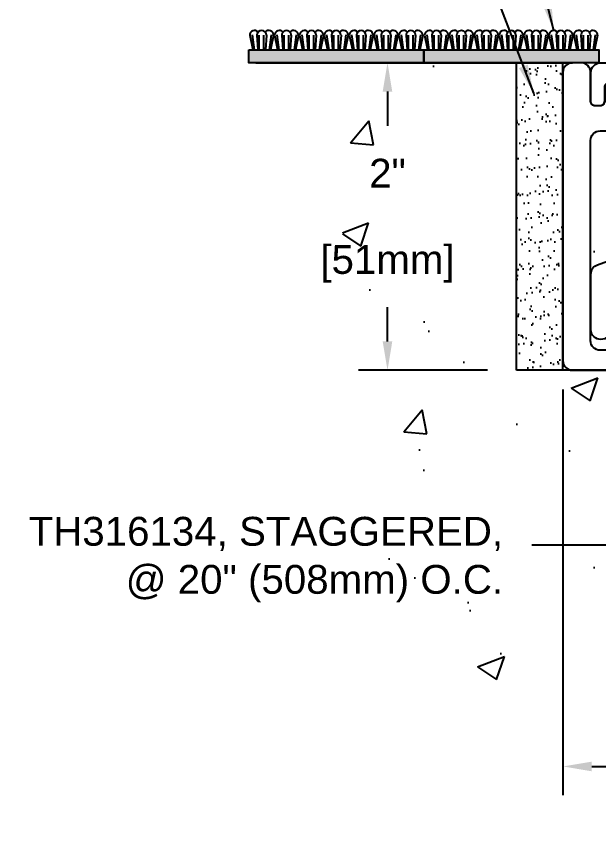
# Model space of a CAD drawing. Header units: inches. Extents: x -4 to 31.2, y -4.3 to 4.6.
# Drawn here: x -3.96 to -0.18, y -4.33 to 0.98 of the extents above; entities that cross this region are included whole.
import ezdxf

# ---------------------------------------------------------------- set-up
doc = ezdxf.new("R2010")
doc.units = ezdxf.units.IN
doc.header["$MEASUREMENT"] = 0
for name, color, linetype in [('Conditions', 1, 'Continuous'), ('Dimensions', 3, 'Continuous'), ('Fillers', 2, 'Continuous'), ('Metals', 7, 'Continuous'), ('Text', 2, 'Continuous')]:
    doc.layers.add(name, color=color, linetype=linetype)
doc.styles.add('Arial', font='arial.ttf')
doc.dimstyles.new('Arial', dxfattribs={"dimtxt": 0.1875, "dimasz": 0.1875, "dimexe": 0.1875, "dimexo": 0.1875, "dimgap": 0.1875, "dimtad": 0, "dimtih": 1, "dimtoh": 1, "dimdec": 4, "dimzin": 0, "dimdsep": 46, "dimlunit": 4, "dimtxsty": 'Arial', "dimcen": 0.09, "dimadec": 0, "dimazin": 0, "dimtfac": 1, "dimtdec": 4, "dimtofl": 0, "dimtmove": 0, "dimatfit": 3, "dimfxl": 0, "dimfrac": 2, "dimtolj": 1, "dimtzin": 0, "dimarcsym": 0})

# ---------------------------------------------------------------- blocks, each defined once
blk = doc.blocks.new('CARPETINSERT')
blk.add_hatch(color=256).paths.add_polyline_path([(3.7458, 46.8147), (3.7458, 46.7297), (4.8828, 46.7297), (4.8828, 46.8147)])
for points in [[(3.7504, 46.9083), (3.7703, 46.8147)], [(3.7654, 46.9104), (3.7791, 46.8147)], [(3.7972, 46.9083), (3.8039, 46.8147)], [(3.8129, 46.8147), (3.8129, 46.9083)], [(3.8433, 46.8147), (3.8433, 46.9083)], [(3.8589, 46.9083), (3.8522, 46.8147)], [(3.8907, 46.9104), (3.8771, 46.8147)], [(3.9058, 46.9083), (3.8858, 46.8147)], [(3.9122, 46.9083), (3.9321, 46.8147)], [(3.9272, 46.9104), (3.9409, 46.8147)], [(3.959, 46.9083), (3.9657, 46.8147)], [(3.9747, 46.8147), (3.9747, 46.9083)], [(4.0051, 46.8147), (4.0051, 46.9083)], [(4.0207, 46.9083), (4.014, 46.8147)], [(4.0525, 46.9104), (4.0389, 46.8147)], [(4.0676, 46.9083), (4.0476, 46.8147)], [(4.0746, 46.9083), (4.0945, 46.8147)], [(4.0896, 46.9104), (4.1033, 46.8147)], [(4.1215, 46.9083), (4.1281, 46.8147)], [(4.1371, 46.8147), (4.1371, 46.9083)], [(4.1675, 46.8147), (4.1675, 46.9083)], [(4.1831, 46.9083), (4.1764, 46.8147)], [(4.2149, 46.9104), (4.2013, 46.8147)], [(4.23, 46.9083), (4.21, 46.8147)], [(4.2356, 46.9083), (4.2556, 46.8147)], [(4.2507, 46.9104), (4.2643, 46.8147)], [(4.2825, 46.9083), (4.2892, 46.8147)], [(4.2981, 46.8147), (4.2981, 46.9083)], [(4.3285, 46.8147), (4.3285, 46.9083)], [(4.3442, 46.9083), (4.3375, 46.8147)], [(4.376, 46.9104), (4.3623, 46.8147)], [(4.391, 46.9083), (4.3711, 46.8147)], [(4.3981, 46.9083), (4.418, 46.8147)], [(4.4131, 46.9104), (4.4268, 46.8147)], [(4.445, 46.9083), (4.4516, 46.8147)], [(4.4606, 46.8147), (4.4606, 46.9083)], [(4.491, 46.8147), (4.491, 46.9083)], [(4.5066, 46.9083), (4.4999, 46.8147)], [(4.5384, 46.9104), (4.5248, 46.8147)], [(4.5535, 46.9083), (4.5335, 46.8147)], [(4.5593, 46.9083), (4.5793, 46.8147)], [(4.5744, 46.9104), (4.588, 46.8147)], [(4.6062, 46.9083), (4.6129, 46.8147)], [(4.6218, 46.8147), (4.6218, 46.9083)], [(4.6522, 46.8147), (4.6522, 46.9083)], [(4.6679, 46.9083), (4.6612, 46.8147)], [(4.6997, 46.9104), (4.686, 46.8147)], [(4.7147, 46.9083), (4.6948, 46.8147)], [(4.7206, 46.9083), (4.7406, 46.8147)], [(4.7357, 46.9104), (4.7493, 46.8147)], [(4.7675, 46.9083), (4.7742, 46.8147)], [(4.7831, 46.8147), (4.7831, 46.9083)], [(4.8135, 46.8147), (4.8135, 46.9083)], [(4.8291, 46.9083), (4.8225, 46.8147)], [(4.861, 46.9104), (4.8473, 46.8147)], [(4.876, 46.9083), (4.856, 46.8147)]]:
    blk.add_lwpolyline(points)
blk.add_lwpolyline([(3.7458, 46.8147), (4.8828, 46.8147), (4.8828, 46.7297), (3.7458, 46.7297)], close=True)
for centre, radius, start, end in [((3.7816, 46.9083), 0.0312, 41.211, 180), ((3.8745, 46.9083), 0.0312, 0, 138.789), ((3.9434, 46.9083), 0.0312, 41.211, 180), ((4.0363, 46.9083), 0.0312, 0, 138.789), ((4.1058, 46.9083), 0.0312, 41.211, 180), ((4.1987, 46.9083), 0.0312, 0, 138.789), ((4.2669, 46.9083), 0.0312, 41.211, 180), ((4.3598, 46.9083), 0.0312, 0, 138.789), ((4.4293, 46.9083), 0.0312, 41.211, 180), ((4.5222, 46.9083), 0.0312, 0, 138.789), ((4.5906, 46.9083), 0.0312, 41.211, 180), ((4.6835, 46.9083), 0.0312, 0, 138.789), ((4.7519, 46.9083), 0.0312, 41.211, 180), ((4.8448, 46.9083), 0.0312, 0, 138.789), ((3.8281, 46.9083), 0.0308, 0, 180), ((3.9899, 46.9083), 0.0307, 355.9223, 184.0777), ((4.1523, 46.9083), 0.0308, 0, 180), ((4.3133, 46.9083), 0.0308, 0, 180), ((4.4758, 46.9083), 0.0308, 0, 180), ((4.637, 46.9083), 0.0308, 0, 180), ((4.7983, 46.9083), 0.0307, 355.9223, 184.0777)]:
    blk.add_arc(centre, radius, start, end)
blk = doc.blocks.new('*D5')
at = {"layer": 'Defpoints', "color": 0}
for p in [(-0.4098, -1.259), (4.6527, -3.4567), (4.6527, -3.8981)]:
    blk.add_point(p, dxfattribs=at)
at = {"layer": 'Dimensions', "color": 0, "lineweight": -2}
for p, q in [((-0.4098, -1.4465), (-0.4098, -4.0856)), ((4.6527, -3.6442), (4.6527, -4.0856)), ((-0.2223, -3.8981), (1.4418, -3.8981)), ((4.4652, -3.8981), (2.801, -3.8981))]:
    blk.add_line(p, q, dxfattribs=at)
at = {"layer": 'Dimensions', "color": 0}
for points in [[(-0.2223, -3.8669), (-0.2223, -3.9294), (-0.4098, -3.8981)], [(4.4652, -3.8669), (4.4652, -3.9294), (4.6527, -3.8981)]]:
    blk.add_solid(points, dxfattribs=at)
at = {"layer": 'Dimensions', "color": 0, "char_height": 0.1875, "attachment_point": 5, "style": 'Arial'}
for s, insert in [('\\A1;5 1/16"', (2.1214, -3.6137)), ('\\A1;[129mm]', (2.1214, -4.2058))]:
    blk.add_mtext(s, dxfattribs=dict(at, insert=insert))
blk = doc.blocks.new('*D7')
at = {"layer": 'Defpoints', "color": 0}
for p in [(-0.7123, 0.679), (-1.5505, -1.321), (-0.7123, -1.321)]:
    blk.add_point(p, dxfattribs=at)
at = {"layer": 'Dimensions', "color": 0, "lineweight": -2}
for p, q in [((-0.8998, 0.679), (-1.738, 0.679)), ((-1.5505, 0.4915), (-1.5505, 0.2683)), ((-1.5505, -1.1335), (-1.5505, -0.9103)), ((-0.8998, -1.321), (-1.738, -1.321))]:
    blk.add_line(p, q, dxfattribs=at)
at = {"layer": 'Dimensions', "color": 0}
for points in [[(-1.5818, 0.4915), (-1.5193, 0.4915), (-1.5505, 0.679)], [(-1.5818, -1.1335), (-1.5193, -1.1335), (-1.5505, -1.321)]]:
    blk.add_solid(points, dxfattribs=at)
at = {"layer": 'Dimensions', "color": 0, "char_height": 0.1875, "attachment_point": 5, "style": 'Arial'}
for s, insert in [('\\A1;2"', (-1.5505, -0.0393)), ('\\A1;[51mm]', (-1.5505, -0.6286))]:
    blk.add_mtext(s, dxfattribs=dict(at, insert=insert))
blk = doc.blocks.new('CRLB47')
at = {"layer": 'Metals', "linetype": 'Continuous'}
blk.add_lwpolyline([(0.6757, 0.369, 0.414214), (0.6457, 0.339, -0.414214), (0.6757, 0.369), (1.2407, 0.369, 0.414214), (1.2707, 0.399), (1.2707, 0.487, 0.414214), (1.2087, 0.549), (0.4527, 0.549, 0.414214), (0.4227, 0.519), (0.4227, 0.429, -0.414214), (0.3927, 0.399), (0.3797, 0.399), (0.3627, 0.399, -0.414214), (0.3327, 0.429), (0.3327, 0.617, 0.414214), (0.2707, 0.679), (0.2147, 0.679, 0.414214), (0.1527, 0.617), (0.1527, -1.259, 0.414214), (0.2147, -1.321), (4.5907, -1.321, 0.414214), (4.6527, -1.259), (4.6527, 0.429, 0.928833), (4.5227, 0.429), (4.5227, -1.129, -0.414214), (4.4607, -1.191), (0.6447, -1.191, -0.414214), (0.5827, -1.129), (0.5827, -0.866, 1), (0.4927, -0.866), (0.4927, -1.129, -0.414214), (0.4307, -1.191), (0.3947, -1.191, -0.414214), (0.3327, -1.129), (0.3327, 0.174, -0.414214), (0.3947, 0.236), (0.6157, 0.236, 0.414214), (0.6457, 0.266), (0.6457, 0.339)], format="xyb", dxfattribs=at)
blk = doc.blocks.new('CRLT416')
at = {"layer": 'Metals', "linetype": 'Continuous'}
blk.add_lwpolyline([(3.7947, 0.859), (3.8567, 0.859), (3.8567, 0.827), (3.9817, 0.827), (3.9817, 0.859), (4.0437, 0.859), (4.0437, 0.827), (4.1687, 0.827), (4.1687, 0.859), (4.2287, 0.859), (4.2287, 0.827), (4.3537, 0.827), (4.3537, 0.859), (4.4157, 0.859), (4.4157, 0.813), (4.4435, 0.813, -0.8391), (4.461, 0.7136), (0.5072, -0.7255, 0.315299), (0.4647, -0.7861), (0.4647, -1.0565, -0.414214), (0.4002, -1.121), (0.3997, -1.121, -0.414214), (0.3347, -1.056), (0.3347, -0.6951, -0.315299), (0.3772, -0.6345), (3.2933, 0.4269, 0.8391), (3.2718, 0.549), (0.4892, 0.549, 0.414214), (0.4247, 0.4845), (0.4247, 0.429, -0.414214), (0.3947, 0.399), (0.3647, 0.399, -0.414214), (0.3347, 0.429), (0.3347, 0.6145, -0.414214), (0.3992, 0.679), (3.8022, 0.679, 0.518649), (3.8304, 0.7191), (3.7947, 0.819)], format="xyb", close=True, dxfattribs=at)

msp = doc.modelspace()

# ---------------------------------------------------------------- hatches: boundary and pattern name
at = {"layer": 'Conditions'}
h = msp.add_hatch(dxfattribs=at)
h.set_pattern_fill('AR-CONC', color=256, scale=0.25, style=0)
h.paths.add_polyline_path([(-0.14982, -1.320962), (-0.14982, 0.679038), (-0.751729, 0.679038), (-1.84387, 0.679038), (-1.84387, -3.456711), (4.652673, -3.456711), (4.652673, -1.320962), (2.619666, -1.320962), (2.615928, -1.338644, 0.05212645), (2.614923, -1.34826), (2.614923, -1.361631), (2.638923, -1.374556), (2.614923, -1.387481), (2.614923, -1.419174), (2.626367, -1.425337), (2.614923, -1.431501), (2.614923, -1.463194), (2.638923, -1.476119), (2.614923, -1.489043), (2.614923, -1.520736), (2.626367, -1.5269), (2.614923, -1.533063), (2.614923, -1.564756), (2.638923, -1.577681), (2.614923, -1.590606), (2.614923, -1.622299), (2.626367, -1.628462), (2.614923, -1.634626), (2.614923, -1.666319), (2.638923, -1.679244), (2.614923, -1.692168), (2.614923, -1.723861), (2.626367, -1.730025), (2.614923, -1.736188), (2.614923, -1.767881), (2.638923, -1.780806), (2.614923, -1.793731), (2.614923, -1.825424), (2.626367, -1.831587), (2.614923, -1.837751), (2.614923, -1.869444), (2.638923, -1.882369), (2.614923, -1.895293), (2.614923, -1.926986), (2.626367, -1.93315), (2.614923, -1.939313), (2.614923, -1.971006), (2.638923, -1.983931), (2.614923, -1.996856), (2.614923, -2.028549), (2.626367, -2.034712), (2.614923, -2.040876), (2.614923, -2.072569), (2.638923, -2.085494), (2.614923, -2.098418), (2.614923, -2.130111), (2.626367, -2.136275), (2.614923, -2.142438), (2.614923, -2.174131), (2.638923, -2.187056), (2.614923, -2.199981), (2.614923, -2.223861), (2.626367, -2.230025), (2.614923, -2.236188), (2.614923, -2.267881), (2.638923, -2.280806), (2.614923, -2.293731), (2.614923, -2.325424), (2.626367, -2.331587), (2.614923, -2.337751), (2.614923, -2.369444), (2.638923, -2.382369), (2.614923, -2.395293), (2.614923, -2.426986), (2.626367, -2.43315), (2.614923, -2.439313), (2.614923, -2.471006), (2.638923, -2.483931), (2.614923, -2.496856), (2.614923, -2.528549), (2.626367, -2.534712), (2.614923, -2.540876), (2.614923, -2.572569), (2.638923, -2.585494), (2.614923, -2.598418), (2.614923, -2.630111), (2.626367, -2.636275), (2.614923, -2.642438), (2.614923, -2.674131), (2.638923, -2.687056), (2.614923, -2.699981), (2.614923, -2.731674), (2.626367, -2.737837), (2.614923, -2.744001), (2.614923, -2.776623, -0.08443704), (2.612308, -2.791997), (2.562897, -2.933048, -0.77412328), (2.542449, -2.933048), (2.493038, -2.791997, -0.08443704), (2.490423, -2.776623), (2.490423, -2.750762), (2.466423, -2.737837), (2.490423, -2.724912), (2.490423, -2.693219), (2.478978, -2.687056), (2.490423, -2.680893), (2.490423, -2.6492), (2.466423, -2.636275), (2.490423, -2.62335), (2.490423, -2.591657), (2.478978, -2.585494), (2.490423, -2.57933), (2.490423, -2.547637), (2.466423, -2.534712), (2.490423, -2.521787), (2.490423, -2.490094), (2.478978, -2.483931), (2.490423, -2.477768), (2.490423, -2.446075), (2.466423, -2.43315), (2.490423, -2.420225), (2.490423, -2.388532), (2.478978, -2.382369), (2.490423, -2.376205), (2.490423, -2.344512), (2.466423, -2.331587), (2.490423, -2.318662), (2.490423, -2.286969), (2.478978, -2.280806), (2.490423, -2.274643), (2.490423, -2.250762), (2.466423, -2.237837), (2.490423, -2.224912), (2.490423, -2.193219), (2.478978, -2.187056), (2.490423, -2.180893), (2.490423, -2.1492), (2.466423, -2.136275), (2.490423, -2.12335), (2.490423, -2.091657), (2.478978, -2.085494), (2.490423, -2.07933), (2.490423, -2.047637), (2.466423, -2.034712), (2.490423, -2.021787), (2.490423, -1.990094), (2.478978, -1.983931), (2.490423, -1.977768), (2.490423, -1.946075), (2.466423, -1.93315), (2.490423, -1.920225), (2.490423, -1.888532), (2.478978, -1.882369), (2.490423, -1.876205), (2.490423, -1.844512), (2.466423, -1.831587), (2.490423, -1.818662), (2.490423, -1.786969), (2.478978, -1.780806), (2.490423, -1.774643), (2.490423, -1.74295), (2.466423, -1.730025), (2.490423, -1.7171), (2.490423, -1.685407), (2.478978, -1.679244), (2.490423, -1.67308), (2.490423, -1.641387), (2.466423, -1.628462), (2.490423, -1.615537), (2.490423, -1.583844), (2.478978, -1.577681), (2.490423, -1.571518), (2.490423, -1.539825), (2.466423, -1.5269), (2.490423, -1.513975), (2.490423, -1.482282), (2.478978, -1.476119), (2.490423, -1.469955), (2.490423, -1.438262), (2.466423, -1.425337), (2.490423, -1.412412), (2.490423, -1.380719), (2.478978, -1.374556), (2.490423, -1.368393), (2.490423, -1.34826, 0.05212645), (2.489418, -1.338644), (2.48568, -1.320962), (0.214673, -1.320962)])
h.paths.add_polyline_path([(-1.415135, -0.683118), (-1.415135, 0.055079), (-0.503661, 0.055079), (-0.503661, -0.683118)], flags=16)
h.paths.add_polyline_path([(0.310782, -2.050133), (1.99804, -2.050133), (1.99804, -3.047673), (0.310782, -3.047673)], flags=16)
h.paths.add_polyline_path([(-1.384916, -0.021721), (-0.591174, -0.021721), (-0.591174, -0.620203), (-1.384916, -0.620203)], flags=8)
h.paths.add_polyline_path([(0.300309, -2.093312), (1.940359, -2.093312), (1.940359, -3.012736), (0.300309, -3.012736)], flags=24)
h = msp.add_hatch(dxfattribs=at)
h.set_pattern_fill('AR-SAND', color=256, scale=0.0625, style=0)
h.set_pattern_definition([(37.5, (-0.5625, 0), (-0.003937, 0.1204265), [0, -0.095, 0, -0.10625, 0, -0.1015625]), (7.5, (-0.5625, 0), (0.110611, 0.176384), [0, -0.05125, 0, -0.085625, 0, -0.0328125]), (327.5, (-0.63938, 0), (0.194634, 0.000354), [0, -0.03125, 0, -0.1125, 0, -0.146875]), (317.5, (-0.63938, 0), (0.187883, 0.054855), [0, -0.015625, 0, -0.07375, 0, -0.084375])])
h.paths.add_polyline_path([(-0.71232, -1.320962), (-0.409827, -1.320962), (-0.409827, 0.679038), (-0.71232, 0.679038)])

# ---------------------------------------------------------------- linework, layer by layer
for p, q in [((-2.40637, 0.679038), (-0.347827, 0.679038)), ((-0.71232, -1.320962), (-0.71232, 0.679038)), ((-0.409827, -1.320962), (-0.409827, 0.679038)), ((4.652673, -1.320962), (-0.71232, -1.320962))]:
    msp.add_line(p, q, dxfattribs=at)

# ---------------------------------------------------------------- block references
at = {"layer": 'Fillers'}
for p in [(-6.197022, -46.050685), (-5.059979, -46.050685)]:
    msp.add_blockref('CARPETINSERT', p, dxfattribs=at)
at = {"layer": 'Metals'}
for name in ['CRLT416', 'CRLB47']:
    msp.add_blockref(name, (-0.5625, 0), dxfattribs=at)

# ---------------------------------------------------------------- texts
at = {"layer": 'Text', "insert": (-0.798619, -2.553024), "char_height": 0.1875, "attachment_point": 6, "style": 'Arial'}
msp.add_mtext('TH316134, STAGGERED,\\P@ 20" (508mm) O.C.', dxfattribs=at)

# ---------------------------------------------------------------- dimensions: what is measured, and where the dimension line sits
at = {"layer": 'Dimensions'}
dim = msp.add_linear_dim(base=(-1.550545, -1.320962), p1=(-0.71232, 0.679038), p2=(-0.71232, -1.320962), angle=90, dimstyle='Arial', override={"dimpost": '\\X'}, dxfattribs=at)
dim.commit()
dim.dimension.update_dxf_attribs({"geometry": '*D7', "text_midpoint": (-1.550545, -0.320962)})
dim = msp.add_linear_dim(base=(4.652673, -3.898129), p1=(-0.409827, -1.258962), p2=(4.652673, -3.456711), dimstyle='Arial', override={"dimpost": '\\X'}, dxfattribs=at)
dim.commit()
dim.dimension.update_dxf_attribs({"geometry": '*D5', "text_midpoint": (2.121423, -3.898129)})

# ---------------------------------------------------------------- leaders
at = {"layer": 'Text', "annotation_type": 0, "has_hookline": 1, "hookline_direction": 1}
for points, text_width in [([(-0.469385, 0.888863), (-0.776479, 2.110548), (-0.896383, 2.110548)], 1.480815), ([(-0.59967, 0.480572), (-0.936842, 1.362039), (-1.124342, 1.362039)], 2.65237), ([(0.648978, -1.628462), (0.224605, -2.459274), (-0.611119, -2.459274)], 3.056787)]:
    msp.add_leader(points, dimstyle='Arial', override={"dimgap": 0.1875, "dimtad": 0}, dxfattribs=dict(at, text_width=text_width))

doc.saveas('drawing.dxf')
